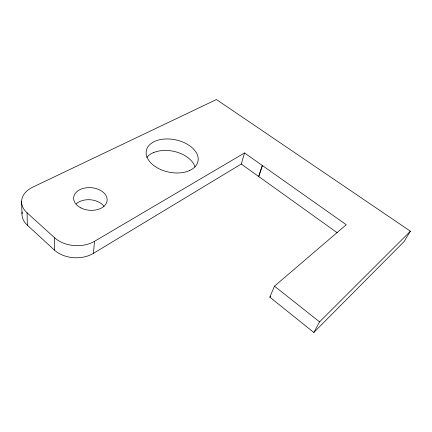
<?xml version="1.0" encoding="UTF-8"?>
<svg xmlns="http://www.w3.org/2000/svg" width="432" height="432" viewBox="0 0 432 432"><rect width="100%" height="100%" fill="white"/><g stroke="black" fill="none" stroke-linecap="round" stroke-linejoin="round"><path stroke-width="0.65" d="M244.539 152.95L241.256 164.025L93.431 253.352A27.13 19.408 2.2 0 1 54.427 250.079L54.68 237.838L27.059 212.798A27.308 18.284 1.4 0 1 32.756 187.148L216.454 99.533L410.4 231.196L404.098 241.542L313.837 332.467L269.822 297.146L274.466 286.162L346.264 224.737L244.539 152.95L94.495 241.331A27.68 19.435 2.7 0 1 54.686 237.838M93.431 253.352L94.495 241.331M258.671 176.494L262.289 165.472M258.763 176.564L262.386 165.542M313.837 332.467L319.567 321.856L410.4 231.196M269.822 297.146L270.837 296.26M241.256 164.025L337.111 232.675M274.466 286.162L319.567 321.856M22.194 211.977A26.773 18.279 0.9 0 0 27.356 225.234L54.421 250.079M21.6 201.307L22 213.781M27.059 212.798L27.356 225.234M153.781 152.518A25.963 16.546 11.5 0 1 195.026 166.941M146.772 157.469A25.963 16.61 11.6 0 1 153.738 152.48M76.27 203.774A16.47 11.335 4.4 0 1 104.036 206.372M189.637 170.478A26.411 16.47 11.7 0 0 191.927 147.528A26.411 16.47 11.7 0 0 155.671 140.951A26.411 16.535 11.8 0 0 152.404 164.403A26.411 16.535 11.8 0 0 189.686 170.516M80.935 207.916A16.794 11.324 4.8 0 0 107.109 200.61A16.794 11.324 4.8 0 0 83.144 188.417A16.794 11.324 4.8 0 0 80.935 207.916"/></g></svg>
